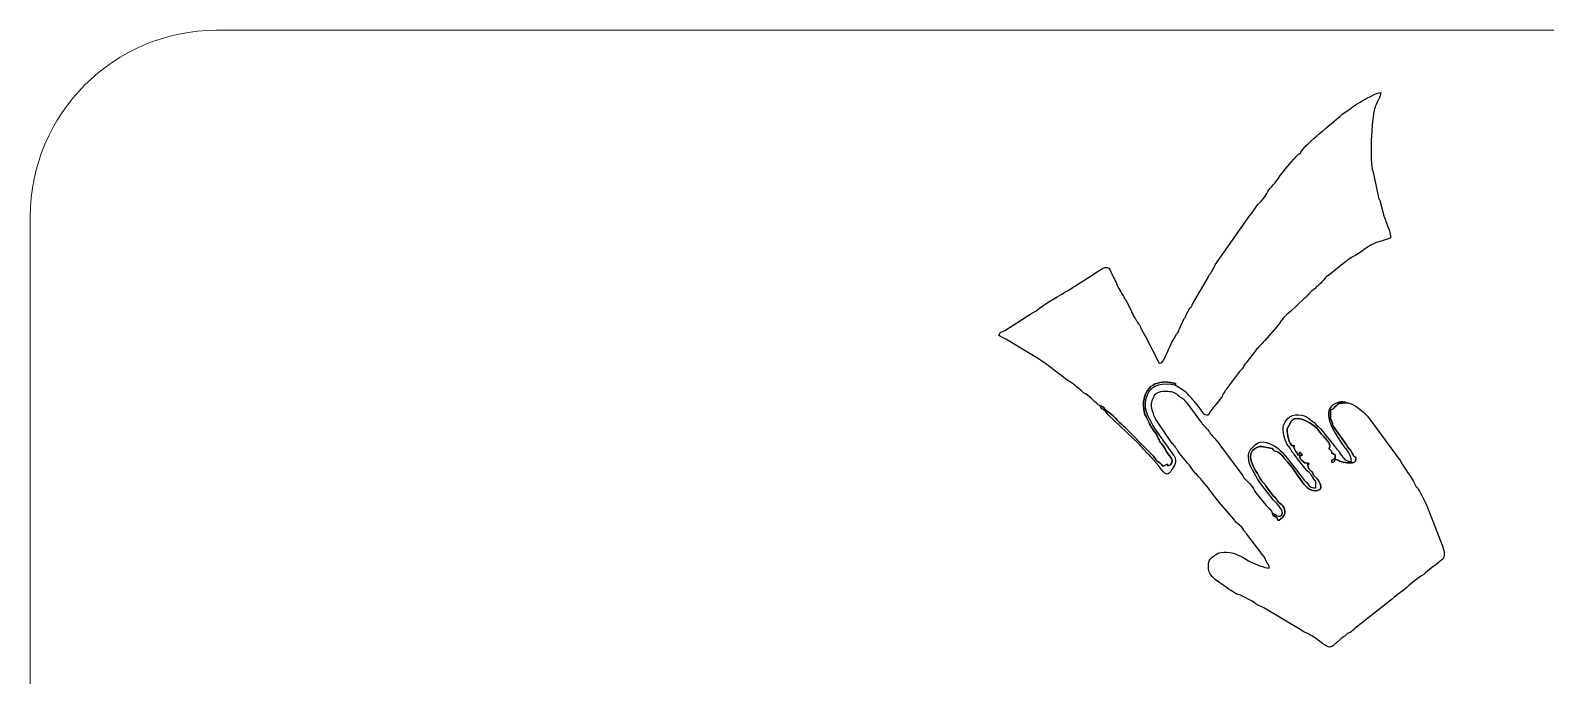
# Model space of a CAD drawing. Header units: millimetres. Extents: x -24 to 99, y -42 to 112.
# Drawn here: x 48.79 to 79.35, y -4.47 to 8.54 of the extents above; entities that cross this region are included whole.
import ezdxf

# ---------------------------------------------------------------- set-up
doc = ezdxf.new("R2010")
doc.units = ezdxf.units.MM
doc.header["$MEASUREMENT"] = 0
doc.layers.add('Layer 1', color=7, linetype='Continuous')

msp = doc.modelspace()

# ---------------------------------------------------------------- linework, layer by layer
at = {"layer": 'Layer 1', "color": 250, "lineweight": 18}
msp.add_open_spline([(52.5464, 8.5445), (52.5464, 8.5445), (94.8388, 8.5445), (94.8388, 8.5445), (96.9063, 8.5445), (98.5926, 6.8582), (98.5926, 4.7907), (98.5926, 4.7907), (98.5926, -37.5017), (98.5926, -37.5017), (98.5926, -39.5692), (96.9063, -41.2555), (94.8388, -41.2555), (94.8388, -41.2555), (52.5464, -41.2555), (52.5464, -41.2555), (50.4789, -41.2555), (48.7926, -39.5692), (48.7926, -37.5017), (48.7926, -37.5017), (48.7926, 4.7907), (48.7926, 4.7907), (48.7926, 6.8582), (50.4789, 8.5445), (52.5464, 8.5445)], degree=3, knots=[0, 0, 0, 0, 0.125, 0.125, 0.125, 0.25, 0.25, 0.25, 0.375, 0.375, 0.375, 0.5, 0.5, 0.5, 0.625, 0.625, 0.625, 0.75, 0.75, 0.75, 0.875, 0.875, 0.875, 1, 1, 1, 1], dxfattribs=at)
at = {"layer": 'Layer 1', "color": 250}
for points, knots in [([(70.3644, 0.9688), (70.4611, 0.9502), (70.4287, 0.9174), (70.5473, 0.8327), (70.6698, 0.7452), (70.779, 0.6032), (70.861, 0.5388), (70.861, 0.5388), (71.3227, 0.0724), (71.3227, 0.0724), (71.3645, 0.0267), (71.4403, -0.042), (71.4712, -0.0834), (71.5373, -0.1721), (71.4353, -0.0882), (71.5678, -0.1818), (71.6034, -0.2069), (71.6049, -0.2285), (71.6379, -0.2461), (71.6379, -0.2461), (71.7179, -0.2045), (71.7179, -0.2045), (71.7733, -0.2583), (71.6756, -0.2262), (71.7498, -0.2323), (71.7794, -0.2347), (71.7921, -0.2138), (71.8031, -0.1889), (71.8344, -0.1179), (71.8103, -0.0832), (71.7656, -0.0371), (71.6839, 0.0473), (71.6813, 0.1292), (71.5937, 0.2197), (71.5426, 0.2725), (71.5525, 0.3251), (71.4743, 0.4332), (71.4129, 0.5181), (71.3739, 0.5725), (71.3291, 0.6776), (71.2693, 0.8178), (71.2516, 0.7609), (71.2431, 0.9688), (71.2259, 1.3907), (71.5744, 1.5082), (71.8268, 1.4307), (71.9074, 1.4059), (71.8748, 1.4387), (71.8956, 1.3782), (71.9079, 1.3483), (71.8884, 1.3777), (71.9292, 1.3611), (71.9292, 1.3611), (72.0762, 1.2563), (72.0762, 1.2563), (72.1377, 1.2096), (72.1797, 1.1522), (72.2322, 1.0921), (72.3042, 1.0095), (72.3827, 0.9221), (72.4416, 0.8291), (72.4693, 0.7854), (72.4817, 0.7791), (72.5511, 0.7827), (72.6202, 0.9355), (72.7816, 1.0797), (72.8255, 1.1614), (72.8435, 1.195), (72.8395, 1.1983), (72.8646, 1.2364), (72.8891, 1.2739), (72.8904, 1.2718), (72.914, 1.3119), (72.914, 1.3119), (73.1535, 1.6388), (73.1535, 1.6388), (73.1969, 1.6795), (73.2297, 1.7059), (73.256, 1.7596), (73.2819, 1.8125), (73.2976, 1.8181), (73.3321, 1.8631), (73.3321, 1.8631), (73.5006, 2.0825), (73.5006, 2.0825), (73.5538, 2.1607), (73.624, 2.2035), (73.6782, 2.278), (73.6782, 2.278), (73.9301, 2.5654), (73.9301, 2.5654), (73.9428, 2.5814), (73.9404, 2.5814), (73.9535, 2.5977), (73.9535, 2.5977), (73.9851, 2.6364), (73.9851, 2.6364), (73.9868, 2.639), (73.9887, 2.6426), (73.9904, 2.6452), (74.0424, 2.7279), (74.1211, 2.8035), (74.196, 2.8658), (74.196, 2.8658), (74.484, 3.1319), (74.484, 3.1319), (74.5037, 3.1514), (74.5217, 3.1675), (74.5385, 3.1872), (74.6462, 3.3124), (74.6508, 3.2833), (74.7192, 3.3534), (74.7622, 3.3974), (74.7938, 3.4281), (74.8384, 3.4692), (74.8944, 3.5209), (74.8931, 3.5522), (74.9601, 3.5949), (74.9627, 3.5965), (74.9661, 3.5986), (74.9687, 3.6003), (74.9687, 3.6003), (75.2618, 3.8346), (75.2618, 3.8346), (75.3362, 3.8886), (75.369, 3.93), (75.4564, 3.9725), (75.612, 4.0481), (75.719, 4.162), (75.8805, 4.2381), (75.9832, 4.2866), (76.1175, 4.3127), (76.2194, 4.3574), (76.2285, 4.4742), (76.1849, 4.5172), (76.1571, 4.6125), (76.1341, 4.6916), (76.0871, 4.7784), (76.0727, 4.8592), (76.0727, 4.8592), (76.0064, 5.1147), (76.0064, 5.1147), (75.9873, 5.1603), (75.9796, 5.1271), (75.9742, 5.2024), (75.9742, 5.2024), (75.8665, 5.7091), (75.8665, 5.7091), (75.7938, 5.853), (75.8384, 6.7758), (75.9051, 6.9724), (75.9466, 7.0945), (76.0237, 7.2126), (76.0245, 7.2925), (75.9385, 7.2909), (75.6987, 7.1447), (75.611, 7.0963), (75.611, 7.0963), (75.5152, 7.0391), (75.5152, 7.0391), (75.4777, 7.0188), (75.4647, 7.0016), (75.4274, 6.9756), (75.4274, 6.9756), (75.2395, 6.8456), (75.2395, 6.8456), (75.2374, 6.8438), (75.2346, 6.8408), (75.2326, 6.839), (75.2326, 6.839), (75.2117, 6.8188), (75.2117, 6.8188), (75.2096, 6.8169), (75.2065, 6.8142), (75.2044, 6.8122), (75.0285, 6.6555), (74.5297, 6.2666), (74.4301, 6.1081), (74.3789, 6.0265), (74.4112, 6.0792), (74.3508, 6.031), (74.3313, 6.0154), (74.2996, 5.9699), (74.2731, 5.9441), (74.2731, 5.9441), (74.0999, 5.7435), (74.0999, 5.7435), (74.0171, 5.6466), (73.9104, 5.4777), (73.8254, 5.3954), (73.7348, 5.3077), (73.7214, 5.2053), (73.6173, 5.1068), (73.5244, 5.019), (73.4648, 4.9106), (73.3879, 4.8083), (73.3879, 4.8083), (72.6869, 3.8111), (72.6869, 3.8111), (72.6324, 3.7153), (72.6433, 3.7102), (72.5746, 3.6167), (72.5641, 3.6025), (72.5574, 3.5868), (72.5491, 3.5737), (72.5491, 3.5737), (72.2282, 3.0234), (72.2282, 3.0234), (72.2161, 2.9931), (72.2242, 2.9993), (72.2075, 2.9722), (72.1952, 2.9524), (72.1899, 2.9571), (72.1714, 2.9273), (72.1519, 2.896), (72.137, 2.8622), (72.1174, 2.8294), (72.1017, 2.803), (72.1098, 2.8165), (72.0938, 2.7842), (72.0798, 2.756), (72.0767, 2.7512), (72.0641, 2.7298), (72.0641, 2.7298), (71.9629, 2.5085), (71.9629, 2.5085), (71.9479, 2.468), (71.9295, 2.4456), (71.9082, 2.4132), (71.762, 2.1909), (71.7064, 1.9851), (71.6501, 1.8964), (71.623, 1.8536), (71.6245, 1.8297), (71.5548, 1.8335), (71.5548, 1.8335), (71.2806, 2.3694), (71.2806, 2.3694), (71.2403, 2.4358), (71.2033, 2.4922), (71.181, 2.5596), (71.1573, 2.6311), (71.169, 2.5869), (71.1368, 2.6257), (71.1158, 2.651), (71.1165, 2.6593), (71.1002, 2.6865), (71.0879, 2.7071), (71.0726, 2.7309), (71.0588, 2.7549), (71.0336, 2.7989), (71.0109, 2.8413), (70.9887, 2.892), (70.9887, 2.892), (70.89, 3.0847), (70.89, 3.0847), (70.8723, 3.1224), (70.8655, 3.1203), (70.8486, 3.1539), (70.7962, 3.2575), (70.7201, 3.3611), (70.7006, 3.4195), (70.6685, 3.5156), (70.6062, 3.6053), (70.5697, 3.709), (70.5199, 3.8501), (70.3223, 3.6786), (70.2024, 3.6074), (70.2024, 3.6074), (69.7075, 3.2885), (69.7075, 3.2885), (69.6481, 3.2635), (69.1449, 2.9567), (69.1087, 2.9139), (69.0752, 2.8743), (68.9925, 2.8423), (68.9486, 2.8152), (68.9486, 2.8152), (68.443, 2.4918), (68.443, 2.4918), (68.3814, 2.4546), (68.3408, 2.4694), (68.3247, 2.3883), (68.3247, 2.3883), (68.427, 2.3376), (68.427, 2.3376), (68.4565, 2.3161), (68.417, 2.3391), (68.4606, 2.3149), (68.4753, 2.3067), (68.4828, 2.3051), (68.4974, 2.2967), (68.4974, 2.2967), (69.1256, 1.9156), (69.1256, 1.9156), (69.3271, 1.792), (69.6299, 1.5279), (69.7543, 1.4547), (69.8457, 1.4008), (69.9287, 1.3266), (70.0023, 1.2569), (70.0415, 1.2198), (70.0201, 1.2413), (70.0693, 1.2146), (70.1735, 1.1581), (70.2646, 1.024), (70.3644, 0.9688)], [0, 0, 0, 0, 0.0098039, 0.0098039, 0.0098039, 0.0196078, 0.0196078, 0.0196078, 0.0294118, 0.0294118, 0.0294118, 0.0392157, 0.0392157, 0.0392157, 0.0490196, 0.0490196, 0.0490196, 0.0588235, 0.0588235, 0.0588235, 0.0686275, 0.0686275, 0.0686275, 0.0784314, 0.0784314, 0.0784314, 0.0882353, 0.0882353, 0.0882353, 0.0980392, 0.0980392, 0.0980392, 0.1078431, 0.1078431, 0.1078431, 0.1176471, 0.1176471, 0.1176471, 0.127451, 0.127451, 0.127451, 0.1372549, 0.1372549, 0.1372549, 0.1470588, 0.1470588, 0.1470588, 0.1568627, 0.1568627, 0.1568627, 0.1666667, 0.1666667, 0.1666667, 0.1764706, 0.1764706, 0.1764706, 0.1862745, 0.1862745, 0.1862745, 0.1960784, 0.1960784, 0.1960784, 0.2058824, 0.2058824, 0.2058824, 0.2156863, 0.2156863, 0.2156863, 0.2254902, 0.2254902, 0.2254902, 0.2352941, 0.2352941, 0.2352941, 0.245098, 0.245098, 0.245098, 0.254902, 0.254902, 0.254902, 0.2647059, 0.2647059, 0.2647059, 0.2745098, 0.2745098, 0.2745098, 0.2843137, 0.2843137, 0.2843137, 0.2941176, 0.2941176, 0.2941176, 0.3039216, 0.3039216, 0.3039216, 0.3137255, 0.3137255, 0.3137255, 0.3235294, 0.3235294, 0.3235294, 0.3333333, 0.3333333, 0.3333333, 0.3431373, 0.3431373, 0.3431373, 0.3529412, 0.3529412, 0.3529412, 0.3627451, 0.3627451, 0.3627451, 0.372549, 0.372549, 0.372549, 0.3823529, 0.3823529, 0.3823529, 0.3921569, 0.3921569, 0.3921569, 0.4019608, 0.4019608, 0.4019608, 0.4117647, 0.4117647, 0.4117647, 0.4215686, 0.4215686, 0.4215686, 0.4313725, 0.4313725, 0.4313725, 0.4411765, 0.4411765, 0.4411765, 0.4509804, 0.4509804, 0.4509804, 0.4607843, 0.4607843, 0.4607843, 0.4705882, 0.4705882, 0.4705882, 0.4803922, 0.4803922, 0.4803922, 0.4901961, 0.4901961, 0.4901961, 0.5, 0.5, 0.5, 0.5098039, 0.5098039, 0.5098039, 0.5196078, 0.5196078, 0.5196078, 0.5294118, 0.5294118, 0.5294118, 0.5392157, 0.5392157, 0.5392157, 0.5490196, 0.5490196, 0.5490196, 0.5588235, 0.5588235, 0.5588235, 0.5686275, 0.5686275, 0.5686275, 0.5784314, 0.5784314, 0.5784314, 0.5882353, 0.5882353, 0.5882353, 0.5980392, 0.5980392, 0.5980392, 0.6078431, 0.6078431, 0.6078431, 0.6176471, 0.6176471, 0.6176471, 0.627451, 0.627451, 0.627451, 0.6372549, 0.6372549, 0.6372549, 0.6470588, 0.6470588, 0.6470588, 0.6568627, 0.6568627, 0.6568627, 0.6666667, 0.6666667, 0.6666667, 0.6764706, 0.6764706, 0.6764706, 0.6862745, 0.6862745, 0.6862745, 0.6960784, 0.6960784, 0.6960784, 0.7058824, 0.7058824, 0.7058824, 0.7156863, 0.7156863, 0.7156863, 0.7254902, 0.7254902, 0.7254902, 0.7352941, 0.7352941, 0.7352941, 0.745098, 0.745098, 0.745098, 0.754902, 0.754902, 0.754902, 0.7647059, 0.7647059, 0.7647059, 0.7745098, 0.7745098, 0.7745098, 0.7843137, 0.7843137, 0.7843137, 0.7941176, 0.7941176, 0.7941176, 0.8039216, 0.8039216, 0.8039216, 0.8137255, 0.8137255, 0.8137255, 0.8235294, 0.8235294, 0.8235294, 0.8333333, 0.8333333, 0.8333333, 0.8431373, 0.8431373, 0.8431373, 0.8529412, 0.8529412, 0.8529412, 0.8627451, 0.8627451, 0.8627451, 0.872549, 0.872549, 0.872549, 0.8823529, 0.8823529, 0.8823529, 0.8921569, 0.8921569, 0.8921569, 0.9019608, 0.9019608, 0.9019608, 0.9117647, 0.9117647, 0.9117647, 0.9215686, 0.9215686, 0.9215686, 0.9313725, 0.9313725, 0.9313725, 0.9411765, 0.9411765, 0.9411765, 0.9509804, 0.9509804, 0.9509804, 0.9607843, 0.9607843, 0.9607843, 0.9705882, 0.9705882, 0.9705882, 0.9803922, 0.9803922, 0.9803922, 0.9901961, 0.9901961, 0.9901961, 1, 1, 1, 1]), ([(70.3644, 0.9688), (70.3835, 0.914), (70.4137, 0.9036), (70.4515, 0.876), (70.5011, 0.8398), (70.4905, 0.8291), (70.5304, 0.7872), (70.5304, 0.7872), (71.1419, 0.2098), (71.1419, 0.2098), (71.1865, 0.1706), (71.1829, 0.1566), (71.2176, 0.1197), (71.2713, 0.0623), (71.3304, 0.0017), (71.3869, -0.0572), (71.3869, -0.0572), (71.5445, -0.2316), (71.5445, -0.2316), (71.7026, -0.4661), (71.7377, -0.4349), (71.8073, -0.3223), (71.8256, -0.2926), (71.8673, -0.2293), (71.878, -0.1926), (71.8911, -0.1473), (71.8912, -0.1068), (71.8709, -0.0628), (71.8593, -0.0378), (71.8578, -0.0396), (71.8469, -0.0258), (71.8469, -0.0258), (71.4517, 0.5333), (71.4517, 0.5333), (71.4401, 0.55), (71.4423, 0.5483), (71.4312, 0.5699), (71.3322, 0.7623), (71.207, 0.9284), (71.312, 1.1847), (71.399, 1.3972), (71.6318, 1.4428), (71.8956, 1.3782), (71.8748, 1.4387), (71.9074, 1.4059), (71.8268, 1.4307), (71.5744, 1.5082), (71.2259, 1.3907), (71.2431, 0.9688), (71.2516, 0.7609), (71.2693, 0.8178), (71.3291, 0.6776), (71.3739, 0.5725), (71.4129, 0.5181), (71.4743, 0.4332), (71.5525, 0.3251), (71.5426, 0.2725), (71.5937, 0.2197), (71.6813, 0.1292), (71.6839, 0.0473), (71.7656, -0.0371), (71.8103, -0.0832), (71.8344, -0.1179), (71.8031, -0.1889), (71.7921, -0.2138), (71.7794, -0.2347), (71.7498, -0.2323), (71.6756, -0.2262), (71.7733, -0.2583), (71.7179, -0.2045), (71.7179, -0.2045), (71.6379, -0.2461), (71.6379, -0.2461), (71.6049, -0.2285), (71.6034, -0.2069), (71.5678, -0.1818), (71.4353, -0.0882), (71.5373, -0.1721), (71.4712, -0.0834), (71.4403, -0.042), (71.3645, 0.0267), (71.3227, 0.0724), (71.3227, 0.0724), (70.861, 0.5388), (70.861, 0.5388), (70.779, 0.6032), (70.6698, 0.7452), (70.5473, 0.8327), (70.4287, 0.9174), (70.4611, 0.9502), (70.3644, 0.9688)], [0, 0, 0, 0, 0.0333333, 0.0333333, 0.0333333, 0.0666667, 0.0666667, 0.0666667, 0.1, 0.1, 0.1, 0.1333333, 0.1333333, 0.1333333, 0.1666667, 0.1666667, 0.1666667, 0.2, 0.2, 0.2, 0.2333333, 0.2333333, 0.2333333, 0.2666667, 0.2666667, 0.2666667, 0.3, 0.3, 0.3, 0.3333333, 0.3333333, 0.3333333, 0.3666667, 0.3666667, 0.3666667, 0.4, 0.4, 0.4, 0.4333333, 0.4333333, 0.4333333, 0.4666667, 0.4666667, 0.4666667, 0.5, 0.5, 0.5, 0.5333333, 0.5333333, 0.5333333, 0.5666667, 0.5666667, 0.5666667, 0.6, 0.6, 0.6, 0.6333333, 0.6333333, 0.6333333, 0.6666667, 0.6666667, 0.6666667, 0.7, 0.7, 0.7, 0.7333333, 0.7333333, 0.7333333, 0.7666667, 0.7666667, 0.7666667, 0.8, 0.8, 0.8, 0.8333333, 0.8333333, 0.8333333, 0.8666667, 0.8666667, 0.8666667, 0.9, 0.9, 0.9, 0.9333333, 0.9333333, 0.9333333, 0.9666667, 0.9666667, 0.9666667, 1, 1, 1, 1]), ([(75.3223, 1.0319), (75.2735, 1.0224), (75.2359, 1.0303), (75.1991, 1.0228), (75.1291, 1.0086), (75.0892, 0.9024), (75.0142, 0.8858), (75.01, 0.6087), (75.001, 0.7726), (75.0453, 0.6351), (75.0536, 0.6091), (75.0536, 0.5802), (75.0597, 0.5651), (75.0607, 0.5628), (75.0625, 0.5593), (75.0637, 0.5572), (75.0637, 0.5572), (75.3352, 0.1813), (75.3352, 0.1813), (75.4263, 0.0403), (75.402, 0.1198), (75.444, 0.0304), (75.4535, 0.0102), (75.4641, -0.0182), (75.4765, -0.0353), (75.5051, -0.0747), (75.4786, -0.047), (75.5196, -0.069), (75.5225, -0.1427), (75.5306, -0.1644), (75.4581, -0.1765), (75.3902, -0.1878), (75.2329, -0.1666), (75.1781, -0.1361), (75.0439, -0.0618), (75.1495, -0.1726), (75.0366, -0.1708), (75.0354, -0.1161), (75.0315, -0.1388), (75.0517, -0.1216), (75.0517, -0.1216), (75.1064, -0.0926), (75.1064, -0.0926), (75.1064, -0.0926), (75.107, -0.0172), (75.107, -0.0172), (75.0993, -0.0125), (75.0623, 0.0046), (75.0607, 0.0058), (75.0061, 0.0458), (75.0731, -0.0244), (75.0375, 0.034), (75.0319, 0.0433), (75.0427, 0.0338), (75.0224, 0.0629), (75.0224, 0.0629), (75.0094, 0.0788), (75.0094, 0.0788), (75.0086, 0.0797), (74.9855, 0.0956), (74.9837, 0.0971), (74.9872, 0.1529), (74.9855, 0.0998), (74.9923, 0.1247), (74.9923, 0.1247), (74.9992, 0.1526), (74.9992, 0.1526), (75.0062, 0.245), (74.8349, 0.3742), (74.7635, 0.4835), (74.6995, 0.5813), (74.3485, 0.8213), (74.2243, 0.664), (74.2243, 0.664), (74.1405, 0.5091), (74.1405, 0.5091), (74.1314, 0.4752), (74.1608, 0.2508), (74.2161, 0.1835), (74.2589, 0.1314), (74.2662, 0.1942), (74.2775, 0.1617), (74.2961, 0.1085), (74.2635, 0.2288), (74.275, 0.1287), (74.2824, 0.0637), (74.3459, 0.0432), (74.3572, -0.0326), (74.3606, -0.0293), (74.3637, -0.0245), (74.3657, -0.0214), (74.3657, -0.0214), (74.3847, 0.0095), (74.3847, 0.0095), (74.3864, 0.0128), (74.3897, 0.0294), (74.3926, 0.0346), (74.3926, 0.0346), (74.4413, -0.0274), (74.4413, -0.0274), (74.3755, -0.0608), (74.3864, 0.0033), (74.3964, -0.0734), (74.3997, -0.0991), (74.4187, -0.1187), (74.4353, -0.1352), (74.4768, -0.1762), (74.5011, -0.189), (74.5779, -0.1859), (74.5589, -0.272), (74.5443, -0.1481), (74.5584, -0.2552), (74.5645, -0.3013), (74.5805, -0.3072), (74.6035, -0.3278), (74.6963, -0.4102), (74.6238, -0.3774), (74.6906, -0.4486), (74.7149, -0.4744), (74.8442, -0.5716), (74.8067, -0.7128), (74.648, -0.7902), (74.564, -0.7072), (74.476, -0.6081), (74.476, -0.6081), (74.2774, -0.3338), (74.2774, -0.3338), (74.1623, -0.1621), (74.1196, -0.1459), (74.0673, -0.0747), (73.9327, 0.1085), (73.8935, 0.0123), (73.8343, 0.1066), (73.8343, 0.1066), (73.63, 0.1507), (73.63, 0.1507), (73.5717, 0.1582), (73.4769, 0.1142), (73.439, 0.0681), (73.3119, -0.0865), (73.5197, -0.3636), (73.5576, -0.432), (73.6718, -0.6383), (73.6541, -0.5518), (73.7006, -0.6341), (73.7006, -0.6341), (73.8531, -0.8437), (73.8531, -0.8437), (73.9912, -0.9534), (73.8761, -0.9142), (74.022, -1.0207), (74.0967, -1.0752), (74.1371, -1.2387), (74.0042, -1.3154), (73.9556, -1.3434), (74.0131, -1.3297), (73.9487, -1.3371), (73.9157, -1.2761), (73.9665, -1.3061), (73.9031, -1.2669), (73.8478, -1.2328), (73.8545, -1.2618), (73.8445, -1.1987), (73.818, -1.1341), (73.766, -1.0994), (73.7113, -1.0396), (73.7113, -1.0396), (73.5091, -0.7858), (73.5091, -0.7858), (73.4636, -0.7345), (73.4488, -0.6695), (73.4074, -0.6238), (73.3711, -0.5838), (73.4124, -0.6279), (73.3872, -0.6037), (73.3872, -0.6037), (73.3585, -0.5767), (73.3585, -0.5767), (73.3564, -0.5746), (73.3537, -0.5715), (73.3516, -0.5694), (73.3008, -0.516), (73.2751, -0.5086), (73.242, -0.4424), (73.242, -0.4424), (72.7171, 0.2647), (72.7171, 0.2647), (72.6801, 0.3255), (72.6141, 0.3672), (72.5766, 0.4268), (72.5744, 0.4304), (72.5686, 0.4413), (72.5663, 0.4448), (72.5647, 0.4475), (72.5626, 0.451), (72.5609, 0.4536), (72.5593, 0.4561), (72.5569, 0.4595), (72.5552, 0.4619), (72.5104, 0.5253), (72.4528, 0.5686), (72.4093, 0.6317), (72.4076, 0.6341), (72.3926, 0.6562), (72.3922, 0.6568), (72.3922, 0.6568), (72.114, 1.0298), (72.114, 1.0298), (72.0922, 1.0536), (72.0614, 1.0875), (72.04, 1.1082), (71.9985, 1.1484), (71.9963, 1.1253), (71.9512, 1.1712), (71.889, 1.2344), (71.8258, 1.2577), (71.735, 1.2657), (71.6871, 1.2699), (71.6303, 1.2687), (71.5878, 1.2574), (71.4716, 1.2266), (71.4644, 1.1915), (71.4178, 1.0781), (71.3756, 0.9752), (71.4257, 0.8747), (71.4498, 0.7773), (71.4638, 0.7206), (71.5206, 0.6581), (71.5529, 0.6069), (71.5529, 0.6069), (71.8218, 0.2125), (71.8218, 0.2125), (71.8913, 0.1453), (71.9107, 0.0807), (71.9742, 0.0038), (71.9742, 0.0038), (72.0436, -0.0794), (72.0436, -0.0794), (72.0453, -0.0818), (72.0476, -0.0851), (72.0493, -0.0875), (72.0493, -0.0875), (72.1365, -0.1933), (72.1365, -0.1933), (72.1995, -0.266), (72.2451, -0.3474), (72.3067, -0.4098), (72.4249, -0.5297), (72.539, -0.6807), (72.6401, -0.8105), (72.6401, -0.8105), (72.7361, -0.9354), (72.7361, -0.9354), (72.7388, -0.9383), (72.7471, -0.9465), (72.7498, -0.9496), (72.7517, -0.9518), (72.7545, -0.9548), (72.7565, -0.9571), (72.7565, -0.9571), (73.0624, -1.3159), (73.0624, -1.3159), (73.0824, -1.3448), (73.0762, -1.3489), (73.101, -1.3737), (73.1462, -1.419), (73.2142, -1.4516), (73.2441, -1.5043), (73.2707, -1.5512), (73.2456, -1.5212), (73.2814, -1.5661), (73.2959, -1.5843), (73.3087, -1.6006), (73.3245, -1.6198), (73.3245, -1.6198), (73.648, -2.0446), (73.648, -2.0446), (73.6939, -2.0904), (73.7099, -2.166), (73.7484, -2.2209), (73.7645, -2.2438), (73.7538, -2.2168), (73.7652, -2.2474), (73.7789, -2.2841), (73.7734, -2.2573), (73.7734, -2.3022), (73.6754, -2.2997), (73.5012, -2.223), (73.4113, -2.1813), (73.2807, -2.1208), (73.1072, -1.9824), (72.9111, -1.9793), (72.7589, -1.9769), (72.6811, -2.0257), (72.586, -2.1227), (72.5463, -2.1633), (72.5105, -2.3585), (72.6302, -2.4803), (72.6532, -2.5037), (72.6625, -2.5119), (72.6881, -2.5329), (72.6881, -2.5329), (72.9582, -2.731), (72.9582, -2.731), (72.9588, -2.7312), (72.995, -2.7478), (72.9971, -2.749), (72.9999, -2.7507), (73.0033, -2.7529), (73.006, -2.7547), (73.1538, -2.8543), (73.1119, -2.8091), (73.2362, -2.8694), (73.2362, -2.8694), (73.4288, -2.9688), (73.4288, -2.9688), (73.5983, -3.091), (73.5014, -3.022), (73.6657, -3.1023), (73.6657, -3.1023), (74.4024, -3.5431), (74.4024, -3.5431), (74.4465, -3.5735), (74.5046, -3.6012), (74.5545, -3.6249), (74.6703, -3.6799), (74.7477, -3.7484), (74.8462, -3.8196), (74.8748, -3.8402), (74.8527, -3.8243), (74.8792, -3.841), (74.8971, -3.8522), (74.8963, -3.8517), (74.9134, -3.863), (74.9397, -3.8802), (74.9617, -3.8968), (75.0015, -3.8966), (75.0583, -3.8964), (75.095, -3.8348), (75.1381, -3.8033), (75.1922, -3.7638), (75.2185, -3.7251), (75.2646, -3.6954), (75.2688, -3.6927), (75.2976, -3.6754), (75.299, -3.6743), (75.4048, -3.5883), (75.2839, -3.6593), (75.4065, -3.5999), (75.4414, -3.5829), (75.4972, -3.5247), (75.5386, -3.4974), (75.5386, -3.4974), (76.2606, -2.9198), (76.2606, -2.9198), (76.3561, -2.8416), (76.5081, -2.7336), (76.589, -2.6541), (76.6666, -2.5779), (76.8384, -2.4809), (76.9276, -2.3978), (77.0341, -2.2984), (77.1533, -2.2341), (77.259, -2.1333), (77.3313, -2.0643), (77.3071, -1.9729), (77.2746, -1.8747), (77.2746, -1.8747), (76.9542, -1.0464), (76.9542, -1.0464), (76.9526, -1.0433), (76.9509, -1.0398), (76.9495, -1.0367), (76.9084, -0.9477), (76.8487, -0.8144), (76.7804, -0.7087), (76.7507, -0.6628), (76.7536, -0.6897), (76.727, -0.6364), (76.6127, -0.4073), (76.5392, -0.3488), (76.4132, -0.1332), (76.4132, -0.1332), (75.7599, 0.761), (75.7599, 0.761), (75.6733, 0.8649), (75.4341, 1.0498), (75.3223, 1.0319)], [0, 0, 0, 0, 0.0077519, 0.0077519, 0.0077519, 0.0155039, 0.0155039, 0.0155039, 0.0232558, 0.0232558, 0.0232558, 0.0310078, 0.0310078, 0.0310078, 0.0387597, 0.0387597, 0.0387597, 0.0465116, 0.0465116, 0.0465116, 0.0542636, 0.0542636, 0.0542636, 0.0620155, 0.0620155, 0.0620155, 0.0697674, 0.0697674, 0.0697674, 0.0775194, 0.0775194, 0.0775194, 0.0852713, 0.0852713, 0.0852713, 0.0930233, 0.0930233, 0.0930233, 0.1007752, 0.1007752, 0.1007752, 0.1085271, 0.1085271, 0.1085271, 0.1162791, 0.1162791, 0.1162791, 0.124031, 0.124031, 0.124031, 0.1317829, 0.1317829, 0.1317829, 0.1395349, 0.1395349, 0.1395349, 0.1472868, 0.1472868, 0.1472868, 0.1550388, 0.1550388, 0.1550388, 0.1627907, 0.1627907, 0.1627907, 0.1705426, 0.1705426, 0.1705426, 0.1782946, 0.1782946, 0.1782946, 0.1860465, 0.1860465, 0.1860465, 0.1937984, 0.1937984, 0.1937984, 0.2015504, 0.2015504, 0.2015504, 0.2093023, 0.2093023, 0.2093023, 0.2170543, 0.2170543, 0.2170543, 0.2248062, 0.2248062, 0.2248062, 0.2325581, 0.2325581, 0.2325581, 0.2403101, 0.2403101, 0.2403101, 0.248062, 0.248062, 0.248062, 0.255814, 0.255814, 0.255814, 0.2635659, 0.2635659, 0.2635659, 0.2713178, 0.2713178, 0.2713178, 0.2790698, 0.2790698, 0.2790698, 0.2868217, 0.2868217, 0.2868217, 0.2945736, 0.2945736, 0.2945736, 0.3023256, 0.3023256, 0.3023256, 0.3100775, 0.3100775, 0.3100775, 0.3178295, 0.3178295, 0.3178295, 0.3255814, 0.3255814, 0.3255814, 0.3333333, 0.3333333, 0.3333333, 0.3410853, 0.3410853, 0.3410853, 0.3488372, 0.3488372, 0.3488372, 0.3565891, 0.3565891, 0.3565891, 0.3643411, 0.3643411, 0.3643411, 0.372093, 0.372093, 0.372093, 0.379845, 0.379845, 0.379845, 0.3875969, 0.3875969, 0.3875969, 0.3953488, 0.3953488, 0.3953488, 0.4031008, 0.4031008, 0.4031008, 0.4108527, 0.4108527, 0.4108527, 0.4186047, 0.4186047, 0.4186047, 0.4263566, 0.4263566, 0.4263566, 0.4341085, 0.4341085, 0.4341085, 0.4418605, 0.4418605, 0.4418605, 0.4496124, 0.4496124, 0.4496124, 0.4573643, 0.4573643, 0.4573643, 0.4651163, 0.4651163, 0.4651163, 0.4728682, 0.4728682, 0.4728682, 0.4806202, 0.4806202, 0.4806202, 0.4883721, 0.4883721, 0.4883721, 0.496124, 0.496124, 0.496124, 0.503876, 0.503876, 0.503876, 0.5116279, 0.5116279, 0.5116279, 0.5193798, 0.5193798, 0.5193798, 0.5271318, 0.5271318, 0.5271318, 0.5348837, 0.5348837, 0.5348837, 0.5426357, 0.5426357, 0.5426357, 0.5503876, 0.5503876, 0.5503876, 0.5581395, 0.5581395, 0.5581395, 0.5658915, 0.5658915, 0.5658915, 0.5736434, 0.5736434, 0.5736434, 0.5813953, 0.5813953, 0.5813953, 0.5891473, 0.5891473, 0.5891473, 0.5968992, 0.5968992, 0.5968992, 0.6046512, 0.6046512, 0.6046512, 0.6124031, 0.6124031, 0.6124031, 0.620155, 0.620155, 0.620155, 0.627907, 0.627907, 0.627907, 0.6356589, 0.6356589, 0.6356589, 0.6434109, 0.6434109, 0.6434109, 0.6511628, 0.6511628, 0.6511628, 0.6589147, 0.6589147, 0.6589147, 0.6666667, 0.6666667, 0.6666667, 0.6744186, 0.6744186, 0.6744186, 0.6821705, 0.6821705, 0.6821705, 0.6899225, 0.6899225, 0.6899225, 0.6976744, 0.6976744, 0.6976744, 0.7054264, 0.7054264, 0.7054264, 0.7131783, 0.7131783, 0.7131783, 0.7209302, 0.7209302, 0.7209302, 0.7286822, 0.7286822, 0.7286822, 0.7364341, 0.7364341, 0.7364341, 0.744186, 0.744186, 0.744186, 0.751938, 0.751938, 0.751938, 0.7596899, 0.7596899, 0.7596899, 0.7674419, 0.7674419, 0.7674419, 0.7751938, 0.7751938, 0.7751938, 0.7829457, 0.7829457, 0.7829457, 0.7906977, 0.7906977, 0.7906977, 0.7984496, 0.7984496, 0.7984496, 0.8062016, 0.8062016, 0.8062016, 0.8139535, 0.8139535, 0.8139535, 0.8217054, 0.8217054, 0.8217054, 0.8294574, 0.8294574, 0.8294574, 0.8372093, 0.8372093, 0.8372093, 0.8449612, 0.8449612, 0.8449612, 0.8527132, 0.8527132, 0.8527132, 0.8604651, 0.8604651, 0.8604651, 0.8682171, 0.8682171, 0.8682171, 0.875969, 0.875969, 0.875969, 0.8837209, 0.8837209, 0.8837209, 0.8914729, 0.8914729, 0.8914729, 0.8992248, 0.8992248, 0.8992248, 0.9069767, 0.9069767, 0.9069767, 0.9147287, 0.9147287, 0.9147287, 0.9224806, 0.9224806, 0.9224806, 0.9302326, 0.9302326, 0.9302326, 0.9379845, 0.9379845, 0.9379845, 0.9457364, 0.9457364, 0.9457364, 0.9534884, 0.9534884, 0.9534884, 0.9612403, 0.9612403, 0.9612403, 0.9689922, 0.9689922, 0.9689922, 0.9767442, 0.9767442, 0.9767442, 0.9844961, 0.9844961, 0.9844961, 0.9922481, 0.9922481, 0.9922481, 1, 1, 1, 1]), ([(73.8445, -1.1987), (73.8545, -1.2618), (73.8478, -1.2328), (73.9031, -1.2669), (73.9665, -1.3061), (73.9157, -1.2761), (73.9487, -1.3371), (74.0131, -1.3297), (73.9556, -1.3434), (74.0042, -1.3154), (74.1371, -1.2387), (74.0967, -1.0752), (74.022, -1.0207), (73.8761, -0.9142), (73.9912, -0.9534), (73.8531, -0.8437), (73.8531, -0.8437), (73.7006, -0.6341), (73.7006, -0.6341), (73.6541, -0.5518), (73.6718, -0.6383), (73.5576, -0.432), (73.5197, -0.3636), (73.3119, -0.0865), (73.439, 0.0681), (73.4769, 0.1142), (73.5717, 0.1582), (73.63, 0.1507), (73.63, 0.1507), (73.8343, 0.1066), (73.8343, 0.1066), (73.8935, 0.0123), (73.9327, 0.1085), (74.0673, -0.0747), (74.1196, -0.1459), (74.1623, -0.1621), (74.2774, -0.3338), (74.2774, -0.3338), (74.476, -0.6081), (74.476, -0.6081), (74.564, -0.7072), (74.648, -0.7902), (74.8067, -0.7128), (74.8442, -0.5716), (74.7149, -0.4744), (74.6906, -0.4486), (74.6238, -0.3774), (74.6963, -0.4102), (74.6035, -0.3278), (74.5805, -0.3072), (74.5645, -0.3013), (74.5584, -0.2552), (74.5443, -0.1481), (74.5589, -0.272), (74.5779, -0.1859), (74.5011, -0.189), (74.4768, -0.1762), (74.4353, -0.1352), (74.4187, -0.1187), (74.3997, -0.0991), (74.3964, -0.0734), (74.3864, 0.0033), (74.3755, -0.0608), (74.4413, -0.0274), (74.4413, -0.0274), (74.3926, 0.0346), (74.3926, 0.0346), (74.3897, 0.0294), (74.3864, 0.0128), (74.3847, 0.0095), (74.3847, 0.0095), (74.3657, -0.0214), (74.3657, -0.0214), (74.3637, -0.0245), (74.3606, -0.0293), (74.3572, -0.0326), (74.3459, 0.0432), (74.2824, 0.0637), (74.275, 0.1287), (74.2635, 0.2288), (74.2961, 0.1085), (74.2775, 0.1617), (74.2662, 0.1942), (74.2589, 0.1314), (74.2161, 0.1835), (74.1608, 0.2508), (74.1314, 0.4752), (74.1405, 0.5091), (74.1405, 0.5091), (74.2243, 0.664), (74.2243, 0.664), (74.3485, 0.8213), (74.6995, 0.5813), (74.7635, 0.4835), (74.8349, 0.3742), (75.0062, 0.245), (74.9992, 0.1526), (74.9992, 0.1526), (74.9923, 0.1247), (74.9923, 0.1247), (74.9855, 0.0998), (74.9872, 0.1529), (74.9837, 0.0971), (74.9855, 0.0956), (75.0086, 0.0797), (75.0094, 0.0788), (75.0094, 0.0788), (75.0224, 0.0629), (75.0224, 0.0629), (75.0427, 0.0338), (75.0319, 0.0433), (75.0375, 0.034), (75.0731, -0.0244), (75.0061, 0.0458), (75.0607, 0.0058), (75.0623, 0.0046), (75.0993, -0.0125), (75.107, -0.0172), (75.107, -0.0172), (75.1064, -0.0926), (75.1064, -0.0926), (75.1064, -0.0926), (75.0517, -0.1216), (75.0517, -0.1216), (75.0315, -0.1388), (75.0354, -0.1161), (75.0366, -0.1708), (75.1495, -0.1726), (75.0439, -0.0618), (75.1781, -0.1361), (75.2329, -0.1666), (75.3902, -0.1878), (75.4581, -0.1765), (75.5306, -0.1644), (75.5225, -0.1427), (75.5196, -0.069), (75.4786, -0.047), (75.5051, -0.0747), (75.4765, -0.0353), (75.4641, -0.0182), (75.4535, 0.0102), (75.444, 0.0304), (75.402, 0.1198), (75.4263, 0.0403), (75.3352, 0.1813), (75.3352, 0.1813), (75.0637, 0.5572), (75.0637, 0.5572), (75.0625, 0.5593), (75.0607, 0.5628), (75.0597, 0.5651), (75.0536, 0.5802), (75.0536, 0.6091), (75.0453, 0.6351), (75.001, 0.7726), (75.01, 0.6087), (75.0142, 0.8858), (75.0892, 0.9024), (75.1291, 1.0086), (75.1991, 1.0228), (75.2359, 1.0303), (75.2735, 1.0224), (75.3223, 1.0319), (75.298, 1.0528), (75.3379, 1.0406), (75.2766, 1.0538), (75.1751, 1.0757), (74.7261, 0.9588), (75.1616, 0.3416), (75.1946, 0.2948), (75.224, 0.2459), (75.2606, 0.1904), (75.3286, 0.0874), (75.4348, 0.0016), (75.4338, -0.1539), (75.2911, -0.1673), (75.2352, -0.0154), (75.1334, 0.1056), (75.0169, 0.2442), (74.8923, 0.4244), (74.7568, 0.559), (74.7063, 0.6092), (74.6564, 0.6574), (74.6094, 0.689), (74.554, 0.7263), (74.5006, 0.7746), (74.4333, 0.7834), (74.3458, 0.7949), (74.2522, 0.793), (74.1942, 0.7501), (74.0896, 0.6726), (74.0152, 0.5429), (74.0779, 0.3503), (74.1452, 0.1434), (74.1456, 0.1983), (74.2197, 0.0767), (74.2483, 0.0297), (74.2472, 0.0309), (74.2757, -0.0051), (74.3779, -0.1346), (74.4648, -0.2707), (74.5892, -0.3829), (74.6359, -0.4251), (74.6156, -0.4096), (74.6479, -0.4642), (74.7044, -0.5596), (74.7238, -0.5234), (74.7171, -0.6848), (74.5886, -0.6872), (74.5951, -0.6484), (74.5313, -0.5794), (74.5035, -0.5494), (74.4905, -0.544), (74.4643, -0.5063), (74.4643, -0.5063), (74.1627, -0.1186), (74.1627, -0.1186), (74.0984, -0.0286), (73.9813, 0.1021), (73.8864, 0.1586), (73.6234, 0.315), (73.5266, 0.2251), (73.4069, 0.1003), (73.3294, 0.0194), (73.3618, -0.168), (73.3951, -0.2491), (73.3951, -0.2491), (73.5437, -0.5156), (73.5437, -0.5156), (73.5623, -0.5433), (73.5801, -0.5681), (73.6011, -0.5967), (73.6011, -0.5967), (73.8429, -0.909), (73.8429, -0.909), (73.8727, -0.949), (74.1086, -1.1514), (74.0236, -1.2362), (73.974, -1.2974), (73.9053, -1.2166), (73.8445, -1.1987)], [0, 0, 0, 0, 0.0125, 0.0125, 0.0125, 0.025, 0.025, 0.025, 0.0375, 0.0375, 0.0375, 0.05, 0.05, 0.05, 0.0625, 0.0625, 0.0625, 0.075, 0.075, 0.075, 0.0875, 0.0875, 0.0875, 0.1, 0.1, 0.1, 0.1125, 0.1125, 0.1125, 0.125, 0.125, 0.125, 0.1375, 0.1375, 0.1375, 0.15, 0.15, 0.15, 0.1625, 0.1625, 0.1625, 0.175, 0.175, 0.175, 0.1875, 0.1875, 0.1875, 0.2, 0.2, 0.2, 0.2125, 0.2125, 0.2125, 0.225, 0.225, 0.225, 0.2375, 0.2375, 0.2375, 0.25, 0.25, 0.25, 0.2625, 0.2625, 0.2625, 0.275, 0.275, 0.275, 0.2875, 0.2875, 0.2875, 0.3, 0.3, 0.3, 0.3125, 0.3125, 0.3125, 0.325, 0.325, 0.325, 0.3375, 0.3375, 0.3375, 0.35, 0.35, 0.35, 0.3625, 0.3625, 0.3625, 0.375, 0.375, 0.375, 0.3875, 0.3875, 0.3875, 0.4, 0.4, 0.4, 0.4125, 0.4125, 0.4125, 0.425, 0.425, 0.425, 0.4375, 0.4375, 0.4375, 0.45, 0.45, 0.45, 0.4625, 0.4625, 0.4625, 0.475, 0.475, 0.475, 0.4875, 0.4875, 0.4875, 0.5, 0.5, 0.5, 0.5125, 0.5125, 0.5125, 0.525, 0.525, 0.525, 0.5375, 0.5375, 0.5375, 0.55, 0.55, 0.55, 0.5625, 0.5625, 0.5625, 0.575, 0.575, 0.575, 0.5875, 0.5875, 0.5875, 0.6, 0.6, 0.6, 0.6125, 0.6125, 0.6125, 0.625, 0.625, 0.625, 0.6375, 0.6375, 0.6375, 0.65, 0.65, 0.65, 0.6625, 0.6625, 0.6625, 0.675, 0.675, 0.675, 0.6875, 0.6875, 0.6875, 0.7, 0.7, 0.7, 0.7125, 0.7125, 0.7125, 0.725, 0.725, 0.725, 0.7375, 0.7375, 0.7375, 0.75, 0.75, 0.75, 0.7625, 0.7625, 0.7625, 0.775, 0.775, 0.775, 0.7875, 0.7875, 0.7875, 0.8, 0.8, 0.8, 0.8125, 0.8125, 0.8125, 0.825, 0.825, 0.825, 0.8375, 0.8375, 0.8375, 0.85, 0.85, 0.85, 0.8625, 0.8625, 0.8625, 0.875, 0.875, 0.875, 0.8875, 0.8875, 0.8875, 0.9, 0.9, 0.9, 0.9125, 0.9125, 0.9125, 0.925, 0.925, 0.925, 0.9375, 0.9375, 0.9375, 0.95, 0.95, 0.95, 0.9625, 0.9625, 0.9625, 0.975, 0.975, 0.975, 0.9875, 0.9875, 0.9875, 1, 1, 1, 1])]:
    msp.add_open_spline(points, degree=3, knots=knots, dxfattribs=at)

doc.saveas('drawing.dxf')
